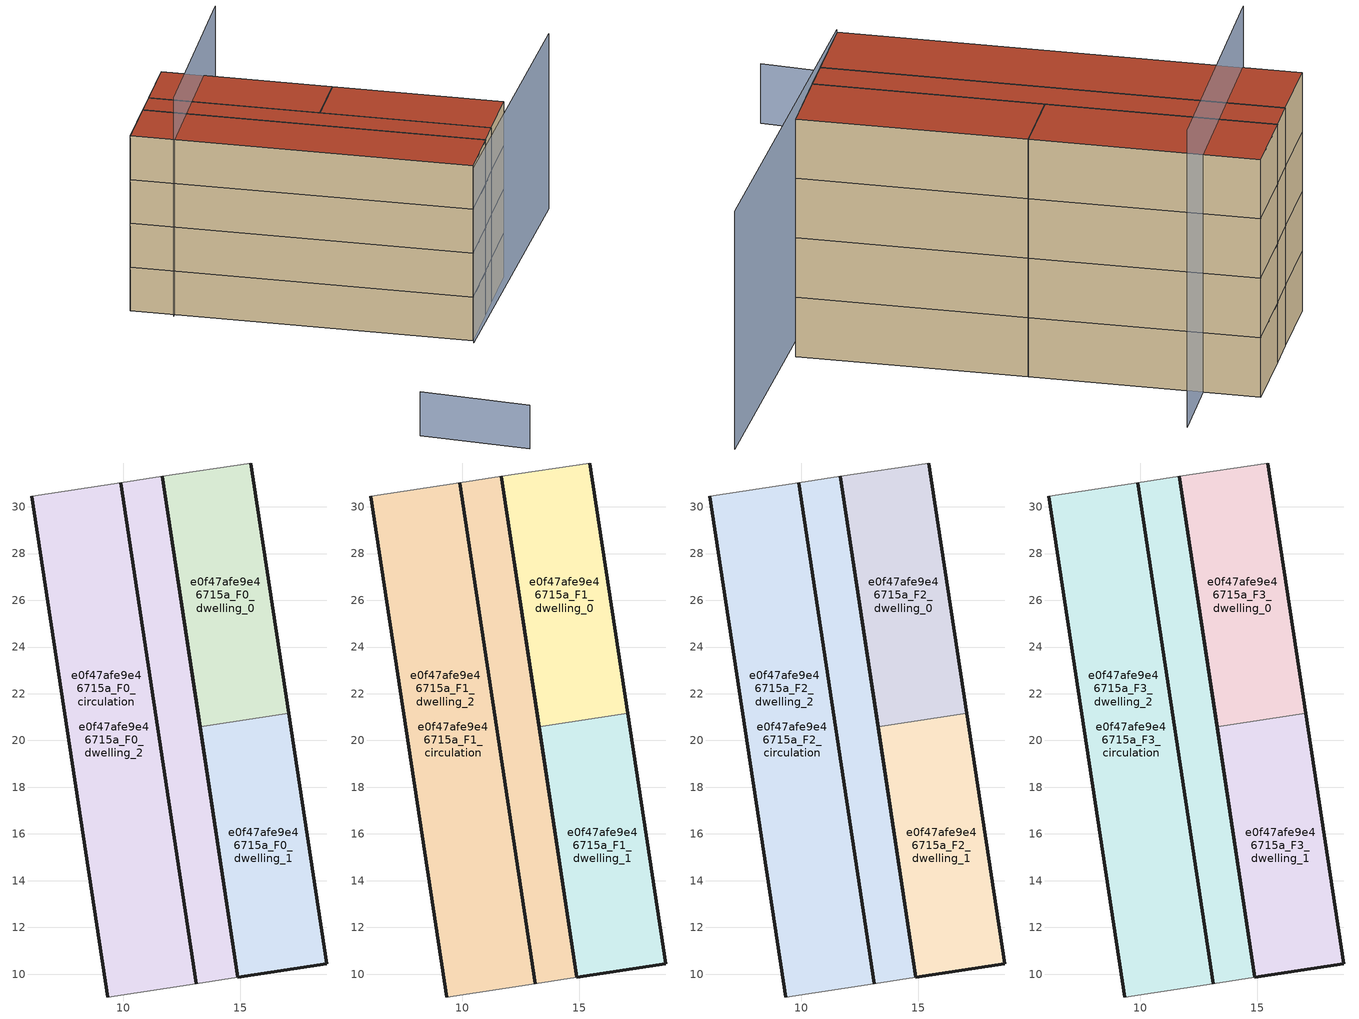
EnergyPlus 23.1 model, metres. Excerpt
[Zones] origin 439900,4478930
e0f47afe9e46715a_F0_dwelling_0
 floor ground (EU_floor_Construction): 15.46,31.88 17.08,21.16 13.28,20.58 11.66,31.3 z0
 wall outside (EU_wall_Construction): 17.08,21.16 15.46,31.88 / 11.66,31.3 13.28,20.58 z0:3
 wall adiabatic (EU_wall_Construction): 15.46,31.88 11.66,31.3 z0:3
 wall to e0f47afe9e46715a_F0_dwelling_1 (EU_wall_Construction): 13.28,20.58 17.08,21.16 z0:3
e0f47afe9e46715a_F0_dwelling_1
 floor ground (EU_floor_Construction): 17.08,21.16 18.7,10.44 14.91,9.87 13.28,20.58 z0
 wall outside (EU_wall_Construction): 13.28,20.58 14.91,9.87 18.7,10.44 17.08,21.16 z0:3
e0f47afe9e46715a_F0_dwelling_2
 floor ground (EU_floor_Construction): 9.88,31.03 13.13,9.6 9.33,9.02 6.08,30.46 z0; 11.66,31.3 14.91,9.87 13.13,9.6 9.88,31.03 z0
 wall outside (EU_wall_Construction): 6.08,30.46 9.33,9.02 / 13.13,9.6 9.88,31.03 z0:3
 wall adiabatic (EU_wall_Construction): 9.33,9.02 13.13,9.6 / 9.88,31.03 6.08,30.46 z0:3
e0f47afe9e46715a_F0_circulation
 floor ground (EU_floor_Construction): 9.88,31.03 13.13,9.6 9.33,9.02 6.08,30.46 z0; 11.66,31.3 14.91,9.87 13.13,9.6 9.88,31.03 z0
 wall outside (EU_wall_Construction): 14.91,9.87 11.66,31.3 / 9.88,31.03 13.13,9.6 z0:3
 wall adiabatic (EU_wall_Construction): 13.13,9.6 14.91,9.87 / 11.66,31.3 9.88,31.03 z0:3
e0f47afe9e46715a_F1_dwelling_0
 floor to e0f47afe9e46715a_F0_dwelling_0 (EU_floor_Construction): 15.46,31.88 17.08,21.16 13.28,20.58 11.66,31.3 z3
 wall outside (EU_wall_Construction): 17.08,21.16 15.46,31.88 / 11.66,31.3 13.28,20.58 z3:6
 wall adiabatic (EU_wall_Construction): 15.46,31.88 11.66,31.3 z3:6
 wall to e0f47afe9e46715a_F1_dwelling_1 (EU_wall_Construction): 13.28,20.58 17.08,21.16 z3:6
e0f47afe9e46715a_F1_dwelling_1
 floor to e0f47afe9e46715a_F0_dwelling_1 (EU_floor_Construction): 17.08,21.16 18.7,10.44 14.91,9.87 13.28,20.58 z3
 wall outside (EU_wall_Construction): 13.28,20.58 14.91,9.87 18.7,10.44 17.08,21.16 z3:6
e0f47afe9e46715a_F1_dwelling_2
 floor outside (EU_floor_Construction): 9.88,31.03 13.13,9.6 9.33,9.02 6.08,30.46 z3; 11.66,31.3 14.91,9.87 13.13,9.6 9.88,31.03 z3
 wall outside (EU_wall_Construction): 6.08,30.46 9.33,9.02 / 13.13,9.6 9.88,31.03 z3:6
 wall adiabatic (EU_wall_Construction): 9.33,9.02 13.13,9.6 / 9.88,31.03 6.08,30.46 z3:6
e0f47afe9e46715a_F1_circulation
 floor to e0f47afe9e46715a_F0_circulation (EU_floor_Construction): 11.66,31.3 14.91,9.87 13.13,9.6 9.88,31.03 z3; 9.88,31.03 13.13,9.6 9.33,9.02 6.08,30.46 z3
 wall outside (EU_wall_Construction): 14.91,9.87 11.66,31.3 / 9.88,31.03 13.13,9.6 z3:6
 wall adiabatic (EU_wall_Construction): 13.13,9.6 14.91,9.87 / 11.66,31.3 9.88,31.03 z3:6
e0f47afe9e46715a_F2_dwelling_0
 floor to e0f47afe9e46715a_F1_dwelling_0 (EU_floor_Construction): 15.46,31.88 17.08,21.16 13.28,20.58 11.66,31.3 z6
 wall outside (EU_wall_Construction): 17.08,21.16 15.46,31.88 / 11.66,31.3 13.28,20.58 z6:9
 wall adiabatic (EU_wall_Construction): 15.46,31.88 11.66,31.3 z6:9
 wall to e0f47afe9e46715a_F2_dwelling_1 (EU_wall_Construction): 13.28,20.58 17.08,21.16 z6:9
e0f47afe9e46715a_F2_dwelling_1
 floor to e0f47afe9e46715a_F1_dwelling_1 (EU_floor_Construction): 17.08,21.16 18.7,10.44 14.91,9.87 13.28,20.58 z6
 wall outside (EU_wall_Construction): 13.28,20.58 14.91,9.87 18.7,10.44 17.08,21.16 z6:9
e0f47afe9e46715a_F2_dwelling_2
 floor outside (EU_floor_Construction): 9.88,31.03 13.13,9.6 9.33,9.02 6.08,30.46 z6; 11.66,31.3 14.91,9.87 13.13,9.6 9.88,31.03 z6
 wall outside (EU_wall_Construction): 6.08,30.46 9.33,9.02 / 13.13,9.6 9.88,31.03 z6:9
 wall adiabatic (EU_wall_Construction): 9.33,9.02 13.13,9.6 / 9.88,31.03 6.08,30.46 z6:9
e0f47afe9e46715a_F2_circulation
 floor to e0f47afe9e46715a_F1_circulation (EU_floor_Construction): 11.66,31.3 14.91,9.87 13.13,9.6 9.88,31.03 z6; 9.88,31.03 13.13,9.6 9.33,9.02 6.08,30.46 z6
 wall outside (EU_wall_Construction): 14.91,9.87 11.66,31.3 / 9.88,31.03 13.13,9.6 z6:9
 wall adiabatic (EU_wall_Construction): 13.13,9.6 14.91,9.87 / 11.66,31.3 9.88,31.03 z6:9
e0f47afe9e46715a_F3_dwelling_0
 floor to e0f47afe9e46715a_F2_dwelling_0 (EU_floor_Construction): 15.46,31.88 17.08,21.16 13.28,20.58 11.66,31.3 z9
 wall outside (EU_wall_Construction): 17.08,21.16 15.46,31.88 / 11.66,31.3 13.28,20.58 z9:12
 wall adiabatic (EU_wall_Construction): 15.46,31.88 11.66,31.3 z9:12
 wall to e0f47afe9e46715a_F3_dwelling_1 (EU_wall_Construction): 13.28,20.58 17.08,21.16 z9:12
 roof outside (EU_roof_Construction): 17.08,21.16 15.46,31.88 11.66,31.3 13.28,20.58 z12
e0f47afe9e46715a_F3_dwelling_1
 floor to e0f47afe9e46715a_F2_dwelling_1 (EU_floor_Construction): 17.08,21.16 18.7,10.44 14.91,9.87 13.28,20.58 z9
 wall outside (EU_wall_Construction): 13.28,20.58 14.91,9.87 18.7,10.44 17.08,21.16 z9:12
 roof outside (EU_roof_Construction): 18.7,10.44 17.08,21.16 13.28,20.58 14.91,9.87 z12
e0f47afe9e46715a_F3_dwelling_2
 floor outside (EU_floor_Construction): 9.88,31.03 13.13,9.6 9.33,9.02 6.08,30.46 z9; 11.66,31.3 14.91,9.87 13.13,9.6 9.88,31.03 z9
 wall outside (EU_wall_Construction): 6.08,30.46 9.33,9.02 / 13.13,9.6 9.88,31.03 z9:12
 wall adiabatic (EU_wall_Construction): 9.33,9.02 13.13,9.6 / 9.88,31.03 6.08,30.46 z9:12
 roof outside (EU_roof_Construction): 14.91,9.87 11.66,31.3 9.88,31.03 13.13,9.6 z12; 13.13,9.6 9.88,31.03 6.08,30.46 9.33,9.02 z12
e0f47afe9e46715a_F3_circulation
 floor to e0f47afe9e46715a_F2_circulation (EU_floor_Construction): 11.66,31.3 14.91,9.87 13.13,9.6 9.88,31.03 z9; 9.88,31.03 13.13,9.6 9.33,9.02 6.08,30.46 z9
 wall outside (EU_wall_Construction): 14.91,9.87 11.66,31.3 / 9.88,31.03 13.13,9.6 z9:12
 wall adiabatic (EU_wall_Construction): 13.13,9.6 14.91,9.87 / 11.66,31.3 9.88,31.03 z9:12
 roof outside (EU_roof_Construction): 14.91,9.87 11.66,31.3 9.88,31.03 13.13,9.6 z12; 13.13,9.6 9.88,31.03 6.08,30.46 9.33,9.02 z12
shading: 9.06,8.89 28.95,11.24 z0:12; -4.75,7.33 -4.24,0.31 z0:3; 19.64,29.84 6.26,27.65 z0:15
[Building]
EU S2 Campaign: North Axis=0; Terrain=City; Solar Distribution=FullExterior
[Site:Location]
Madrid: Latitude=40.5; Longitude=-3.5; Time Zone=1; Elevation=609
[SizingPeriod:WeatherFileDays]
AnnualSizingPeriod: Begin Month=1; Begin Day of Month=1; End Month=12; End Day of Month=31; Day of Week for Start Day=Monday; Use Weather File Daylight Saving Period=No; Use Weather File Rain and Snow Indicators=No
[MATERIAL]
EU_InternalMass_Material: Roughness=MediumRough; Thickness=0.1; Conductivity=1; Density=1800; Specific Heat=900; Thermal Absorptance=0.9; Solar Absorptance=0.7; Visible Absorptance=0.7
[MATERIAL:NOMASS] Roughness=MediumRough; Thermal Absorptance=0.9; Solar Absorptance=0.7; Visible Absorptance=0.7
Name | Thermal Resistance
EU_wall_NoMass | 0.609216
EU_roof_NoMass | 0.513268
EU_floor_NoMass | 0.568163
[CONSTRUCTION]
EU_wall_Construction: EU_wall_NoMass
EU_roof_Construction: EU_roof_NoMass
EU_floor_Construction: EU_floor_NoMass
EU_InternalMass_Construction: EU_InternalMass_Material
[ZONE] Type=1; Multiplier=1; Ceiling Height=autocalculate; Floor Area=autocalculate; Part of Total Floor Area=Yes
Name | Volume
e0f47afe9e46715a_F0_dwelling_0; e0f47afe9e46715a_F1_dwelling_0; e0f47afe9e46715a_F2_dwelling_0; e0f47afe9e46715a_F3_dwelling_0; e0f47afe9e46715a_F0_dwelling_1; e0f47afe9e46715a_F1_dwelling_1; e0f47afe9e46715a_F2_dwelling_1; e0f47afe9e46715a_F3_dwelling_1 | 124.896
e0f47afe9e46715a_F0_dwelling_2; e0f47afe9e46715a_F1_dwelling_2; e0f47afe9e46715a_F2_dwelling_2; e0f47afe9e46715a_F3_dwelling_2; e0f47afe9e46715a_F0_circulation | 366.875
e0f47afe9e46715a_F1_circulation; e0f47afe9e46715a_F2_circulation; e0f47afe9e46715a_F3_circulation | 366.874
[INTERNALMASS] Construction=EU_InternalMass_Construction
Name | Zone or ZoneList | Surface Area
e0f47afe9e46715a_F0_dwelling_0_EU_InternalMass | e0f47afe9e46715a_F0_dwelling_0 | 41.6322
e0f47afe9e46715a_F0_dwelling_1_EU_InternalMass | e0f47afe9e46715a_F0_dwelling_1 | 41.6322
e0f47afe9e46715a_F0_dwelling_2_EU_InternalMass | e0f47afe9e46715a_F0_dwelling_2 | 83.2662
e0f47afe9e46715a_F1_dwelling_0_EU_InternalMass | e0f47afe9e46715a_F1_dwelling_0 | 41.6322
e0f47afe9e46715a_F1_dwelling_1_EU_InternalMass | e0f47afe9e46715a_F1_dwelling_1 | 41.6322
e0f47afe9e46715a_F1_dwelling_2_EU_InternalMass | e0f47afe9e46715a_F1_dwelling_2 | 83.2662
e0f47afe9e46715a_F2_dwelling_0_EU_InternalMass | e0f47afe9e46715a_F2_dwelling_0 | 41.6322
e0f47afe9e46715a_F2_dwelling_1_EU_InternalMass | e0f47afe9e46715a_F2_dwelling_1 | 41.6322
e0f47afe9e46715a_F2_dwelling_2_EU_InternalMass | e0f47afe9e46715a_F2_dwelling_2 | 83.2662
e0f47afe9e46715a_F3_dwelling_0_EU_InternalMass | e0f47afe9e46715a_F3_dwelling_0 | 41.6322
e0f47afe9e46715a_F3_dwelling_1_EU_InternalMass | e0f47afe9e46715a_F3_dwelling_1 | 41.6322
e0f47afe9e46715a_F3_dwelling_2_EU_InternalMass | e0f47afe9e46715a_F3_dwelling_2 | 83.2662
[OTHEREQUIPMENT] Fuel Type=Electricity; Design Level Calculation Method=Watts/Area; Power per Zone Floor Area=1; Fraction Latent=0; Fraction Radiant=0; Fraction Lost=0; Carbon Dioxide Generation Rate=0; EndUse Subcategory=EU_Step8_InternalGains
Name | Zone or ZoneList or Space or SpaceList | Schedule
EU_Step8_InternalGain_e0f47afe9e46715a_F0_dwelling_0_f000 | e0f47afe9e46715a_F0_dwelling_0 | EU_Step8_GainSchedule_e0f47afe9e46715a_F0_dwelling_0_f000
EU_Step8_InternalGain_e0f47afe9e46715a_F0_dwelling_1_f000 | e0f47afe9e46715a_F0_dwelling_1 | EU_Step8_GainSchedule_e0f47afe9e46715a_F0_dwelling_1_f000
EU_Step8_InternalGain_e0f47afe9e46715a_F0_dwelling_2_f000 | e0f47afe9e46715a_F0_dwelling_2 | EU_Step8_GainSchedule_e0f47afe9e46715a_F0_dwelling_2_f000
EU_Step8_InternalGain_e0f47afe9e46715a_F1_dwelling_0_f000 | e0f47afe9e46715a_F1_dwelling_0 | EU_Step8_GainSchedule_e0f47afe9e46715a_F1_dwelling_0_f000
EU_Step8_InternalGain_e0f47afe9e46715a_F1_dwelling_1_f000 | e0f47afe9e46715a_F1_dwelling_1 | EU_Step8_GainSchedule_e0f47afe9e46715a_F1_dwelling_1_f000
EU_Step8_InternalGain_e0f47afe9e46715a_F1_dwelling_2_f000 | e0f47afe9e46715a_F1_dwelling_2 | EU_Step8_GainSchedule_e0f47afe9e46715a_F1_dwelling_2_f000
EU_Step8_InternalGain_e0f47afe9e46715a_F2_dwelling_0_f000 | e0f47afe9e46715a_F2_dwelling_0 | EU_Step8_GainSchedule_e0f47afe9e46715a_F2_dwelling_0_f000
EU_Step8_InternalGain_e0f47afe9e46715a_F2_dwelling_1_f000 | e0f47afe9e46715a_F2_dwelling_1 | EU_Step8_GainSchedule_e0f47afe9e46715a_F2_dwelling_1_f000
EU_Step8_InternalGain_e0f47afe9e46715a_F2_dwelling_2_f000 | e0f47afe9e46715a_F2_dwelling_2 | EU_Step8_GainSchedule_e0f47afe9e46715a_F2_dwelling_2_f000
EU_Step8_InternalGain_e0f47afe9e46715a_F3_dwelling_0_f000 | e0f47afe9e46715a_F3_dwelling_0 | EU_Step8_GainSchedule_e0f47afe9e46715a_F3_dwelling_0_f000
EU_Step8_InternalGain_e0f47afe9e46715a_F3_dwelling_1_f000 | e0f47afe9e46715a_F3_dwelling_1 | EU_Step8_GainSchedule_e0f47afe9e46715a_F3_dwelling_1_f000
EU_Step8_InternalGain_e0f47afe9e46715a_F3_dwelling_2_f000 | e0f47afe9e46715a_F3_dwelling_2 | EU_Step8_GainSchedule_e0f47afe9e46715a_F3_dwelling_2_f000
[ZONEINFILTRATION:DESIGNFLOWRATE] Schedule=EU_AlwaysOn; Design Flow Rate Calculation Method=Flow/Area; Flow Rate per Floor Area=0.0005; Constant Term Coefficient=1; Temperature Term Coefficient=0; Velocity Term Coefficient=0; Velocity Squared Term Coefficient=0
Name | Zone or ZoneList or Space or SpaceList
EU_Circulation_Infiltration_e0f47afe9e46715a_F0_circulation | e0f47afe9e46715a_F0_circulation
EU_Circulation_Infiltration_e0f47afe9e46715a_F1_circulation | e0f47afe9e46715a_F1_circulation
EU_Circulation_Infiltration_e0f47afe9e46715a_F2_circulation | e0f47afe9e46715a_F2_circulation
EU_Circulation_Infiltration_e0f47afe9e46715a_F3_circulation | e0f47afe9e46715a_F3_circulation
[ZONEVENTILATION:DESIGNFLOWRATE] Schedule=EU_AlwaysOn; Design Flow Rate Calculation Method=AirChanges/Hour; Air Changes per Hour=0.752966; Ventilation Type=Natural; Fan Pressure Rise=0; Fan Total Efficiency=1; Constant Term Coefficient=1; Temperature Term Coefficient=0; Velocity Term Coefficient=0; Velocity Squared Term Coefficient=0; Minimum Indoor Temperature=-100; Maximum Indoor Temperature=100; Delta Temperature=-100; Minimum Outdoor Temperature=-100; Maximum Outdoor Temperature=100; Maximum Wind Speed=40
Name | Zone or ZoneList or Space or SpaceList
EU_ConstantAir_e0f47afe9e46715a_F0_dwelling_0 | e0f47afe9e46715a_F0_dwelling_0
EU_ConstantAir_e0f47afe9e46715a_F0_dwelling_1 | e0f47afe9e46715a_F0_dwelling_1
EU_ConstantAir_e0f47afe9e46715a_F0_dwelling_2 | e0f47afe9e46715a_F0_dwelling_2
EU_ConstantAir_e0f47afe9e46715a_F1_dwelling_0 | e0f47afe9e46715a_F1_dwelling_0
EU_ConstantAir_e0f47afe9e46715a_F1_dwelling_1 | e0f47afe9e46715a_F1_dwelling_1
EU_ConstantAir_e0f47afe9e46715a_F1_dwelling_2 | e0f47afe9e46715a_F1_dwelling_2
EU_ConstantAir_e0f47afe9e46715a_F2_dwelling_0 | e0f47afe9e46715a_F2_dwelling_0
EU_ConstantAir_e0f47afe9e46715a_F2_dwelling_1 | e0f47afe9e46715a_F2_dwelling_1
EU_ConstantAir_e0f47afe9e46715a_F2_dwelling_2 | e0f47afe9e46715a_F2_dwelling_2
EU_ConstantAir_e0f47afe9e46715a_F3_dwelling_0 | e0f47afe9e46715a_F3_dwelling_0
EU_ConstantAir_e0f47afe9e46715a_F3_dwelling_1 | e0f47afe9e46715a_F3_dwelling_1
EU_ConstantAir_e0f47afe9e46715a_F3_dwelling_2 | e0f47afe9e46715a_F3_dwelling_2
[HVACTEMPLATE:THERMOSTAT] Constant Heating Setpoint=20; Constant Cooling Setpoint=50
EU_HeatOnly_e0f47afe9e46715a_F0_dwelling_0; EU_HeatOnly_e0f47afe9e46715a_F0_dwelling_1; EU_HeatOnly_e0f47afe9e46715a_F0_dwelling_2; EU_HeatOnly_e0f47afe9e46715a_F1_dwelling_0; EU_HeatOnly_e0f47afe9e46715a_F1_dwelling_1; EU_HeatOnly_e0f47afe9e46715a_F1_dwelling_2; EU_HeatOnly_e0f47afe9e46715a_F2_dwelling_0; EU_HeatOnly_e0f47afe9e46715a_F2_dwelling_1; EU_HeatOnly_e0f47afe9e46715a_F2_dwelling_2; EU_HeatOnly_e0f47afe9e46715a_F3_dwelling_0; EU_HeatOnly_e0f47afe9e46715a_F3_dwelling_1; EU_HeatOnly_e0f47afe9e46715a_F3_dwelling_2
[HVACTEMPLATE:ZONE:IDEALLOADSAIRSYSTEM] System Availability Schedule=EU_AlwaysOn; Maximum Heating Supply Air Temperature=50; Minimum Cooling Supply Air Temperature=13; Maximum Heating Supply Air Humidity Ratio=0.0156; Minimum Cooling Supply Air Humidity Ratio=0.0077; Heating Limit=NoLimit; Cooling Limit=NoLimit; Heating Availability Schedule=EU_AlwaysOn; Cooling Availability Schedule=EU_CoolingOff; Dehumidification Control Type=ConstantSensibleHeatRatio; Cooling Sensible Heat Ratio=0.7; Dehumidification Setpoint=60; Humidification Control Type=None; Humidification Setpoint=30; Outdoor Air Method=None; Outdoor Air Flow Rate per Person=0.00944; Outdoor Air Flow Rate per Zone Floor Area=0; Outdoor Air Flow Rate per Zone=0; Demand Controlled Ventilation Type=None; Outdoor Air Economizer Type=NoEconomizer; Heat Recovery Type=None; Sensible Heat Recovery Effectiveness=0.7; Latent Heat Recovery Effectiveness=0.65
Name | Template Thermostat
e0f47afe9e46715a_F0_dwelling_0 | EU_HeatOnly_e0f47afe9e46715a_F0_dwelling_0
e0f47afe9e46715a_F0_dwelling_1 | EU_HeatOnly_e0f47afe9e46715a_F0_dwelling_1
e0f47afe9e46715a_F0_dwelling_2 | EU_HeatOnly_e0f47afe9e46715a_F0_dwelling_2
e0f47afe9e46715a_F1_dwelling_0 | EU_HeatOnly_e0f47afe9e46715a_F1_dwelling_0
e0f47afe9e46715a_F1_dwelling_1 | EU_HeatOnly_e0f47afe9e46715a_F1_dwelling_1
e0f47afe9e46715a_F1_dwelling_2 | EU_HeatOnly_e0f47afe9e46715a_F1_dwelling_2
e0f47afe9e46715a_F2_dwelling_0 | EU_HeatOnly_e0f47afe9e46715a_F2_dwelling_0
e0f47afe9e46715a_F2_dwelling_1 | EU_HeatOnly_e0f47afe9e46715a_F2_dwelling_1
e0f47afe9e46715a_F2_dwelling_2 | EU_HeatOnly_e0f47afe9e46715a_F2_dwelling_2
e0f47afe9e46715a_F3_dwelling_0 | EU_HeatOnly_e0f47afe9e46715a_F3_dwelling_0
e0f47afe9e46715a_F3_dwelling_1 | EU_HeatOnly_e0f47afe9e46715a_F3_dwelling_1
e0f47afe9e46715a_F3_dwelling_2 | EU_HeatOnly_e0f47afe9e46715a_F3_dwelling_2
[SIZING:ZONE] Zone Cooling Design Supply Air Temperature Input Method=SupplyAirTemperature; Zone Cooling Design Supply Air Temperature=13; Zone Heating Design Supply Air Temperature Input Method=SupplyAirTemperature; Zone Heating Design Supply Air Temperature=50; Zone Cooling Design Supply Air Humidity Ratio=0.008; Zone Heating Design Supply Air Humidity Ratio=0.008; Cooling Design Air Flow Method=DesignDay; Cooling Design Air Flow Rate=0; Cooling Minimum Air Flow per Zone Floor Area=0.000762; Cooling Minimum Air Flow=0; Cooling Minimum Air Flow Fraction=0.2; Heating Design Air Flow Method=DesignDay; Heating Design Air Flow Rate=0; Heating Maximum Air Flow per Zone Floor Area=0.002032; Heating Maximum Air Flow=0.141576; Heating Maximum Air Flow Fraction=0.3; Account for Dedicated Outdoor Air System=No; Dedicated Outdoor Air System Control Strategy=NeutralSupplyAir; Dedicated Outdoor Air Low Setpoint Temperature for Design=autosize; Dedicated Outdoor Air High Setpoint Temperature for Design=autosize; Zone Load Sizing Method=Sensible Load Only No Latent Load; Zone Latent Cooling Design Supply Air Humidity Ratio Input Method=HumidityRatioDifference; Zone Cooling Design Supply Air Humidity Ratio Difference=0.005; Zone Latent Heating Design Supply Air Humidity Ratio Input Method=HumidityRatioDifference; Zone Humidification Design Supply Air Humidity Ratio Difference=0.005
e0f47afe9e46715a_F0_dwelling_0; e0f47afe9e46715a_F0_dwelling_1; e0f47afe9e46715a_F0_dwelling_2; e0f47afe9e46715a_F1_dwelling_0; e0f47afe9e46715a_F1_dwelling_1; e0f47afe9e46715a_F1_dwelling_2; e0f47afe9e46715a_F2_dwelling_0; e0f47afe9e46715a_F2_dwelling_1; e0f47afe9e46715a_F2_dwelling_2; e0f47afe9e46715a_F3_dwelling_0; e0f47afe9e46715a_F3_dwelling_1; e0f47afe9e46715a_F3_dwelling_2
[SCHEDULE:CONSTANT]
Name | Hourly Value
EU_AlwaysOn | 1
EU_CoolingOff | 0
[SCHEDULE:FILE] Column Number=1; Rows to Skip at Top=0; Number of Hours of Data=8760; Column Separator=Comma; Interpolate to Timestep=No; Minutes per Item=60; Adjust Schedule for Daylight Savings=Yes
Name | File
EU_Step8_GainSchedule_e0f47afe9e46715a_F0_dwelling_0_f000 | ../../schedules/e0f47afe9e46715a/e0f47afe9e46715a_F0_dwelling_0_f000_gain.csv
EU_Step8_GainSchedule_e0f47afe9e46715a_F0_dwelling_1_f000 | ../../schedules/e0f47afe9e46715a/e0f47afe9e46715a_F0_dwelling_1_f000_gain.csv
EU_Step8_GainSchedule_e0f47afe9e46715a_F0_dwelling_2_f000 | ../../schedules/e0f47afe9e46715a/e0f47afe9e46715a_F0_dwelling_2_f000_gain.csv
EU_Step8_GainSchedule_e0f47afe9e46715a_F1_dwelling_0_f000 | ../../schedules/e0f47afe9e46715a/e0f47afe9e46715a_F1_dwelling_0_f000_gain.csv
EU_Step8_GainSchedule_e0f47afe9e46715a_F1_dwelling_1_f000 | ../../schedules/e0f47afe9e46715a/e0f47afe9e46715a_F1_dwelling_1_f000_gain.csv
EU_Step8_GainSchedule_e0f47afe9e46715a_F1_dwelling_2_f000 | ../../schedules/e0f47afe9e46715a/e0f47afe9e46715a_F1_dwelling_2_f000_gain.csv
EU_Step8_GainSchedule_e0f47afe9e46715a_F2_dwelling_0_f000 | ../../schedules/e0f47afe9e46715a/e0f47afe9e46715a_F2_dwelling_0_f000_gain.csv
EU_Step8_GainSchedule_e0f47afe9e46715a_F2_dwelling_1_f000 | ../../schedules/e0f47afe9e46715a/e0f47afe9e46715a_F2_dwelling_1_f000_gain.csv
EU_Step8_GainSchedule_e0f47afe9e46715a_F2_dwelling_2_f000 | ../../schedules/e0f47afe9e46715a/e0f47afe9e46715a_F2_dwelling_2_f000_gain.csv
EU_Step8_GainSchedule_e0f47afe9e46715a_F3_dwelling_0_f000 | ../../schedules/e0f47afe9e46715a/e0f47afe9e46715a_F3_dwelling_0_f000_gain.csv
EU_Step8_GainSchedule_e0f47afe9e46715a_F3_dwelling_1_f000 | ../../schedules/e0f47afe9e46715a/e0f47afe9e46715a_F3_dwelling_1_f000_gain.csv
EU_Step8_GainSchedule_e0f47afe9e46715a_F3_dwelling_2_f000 | ../../schedules/e0f47afe9e46715a/e0f47afe9e46715a_F3_dwelling_2_f000_gain.csv
